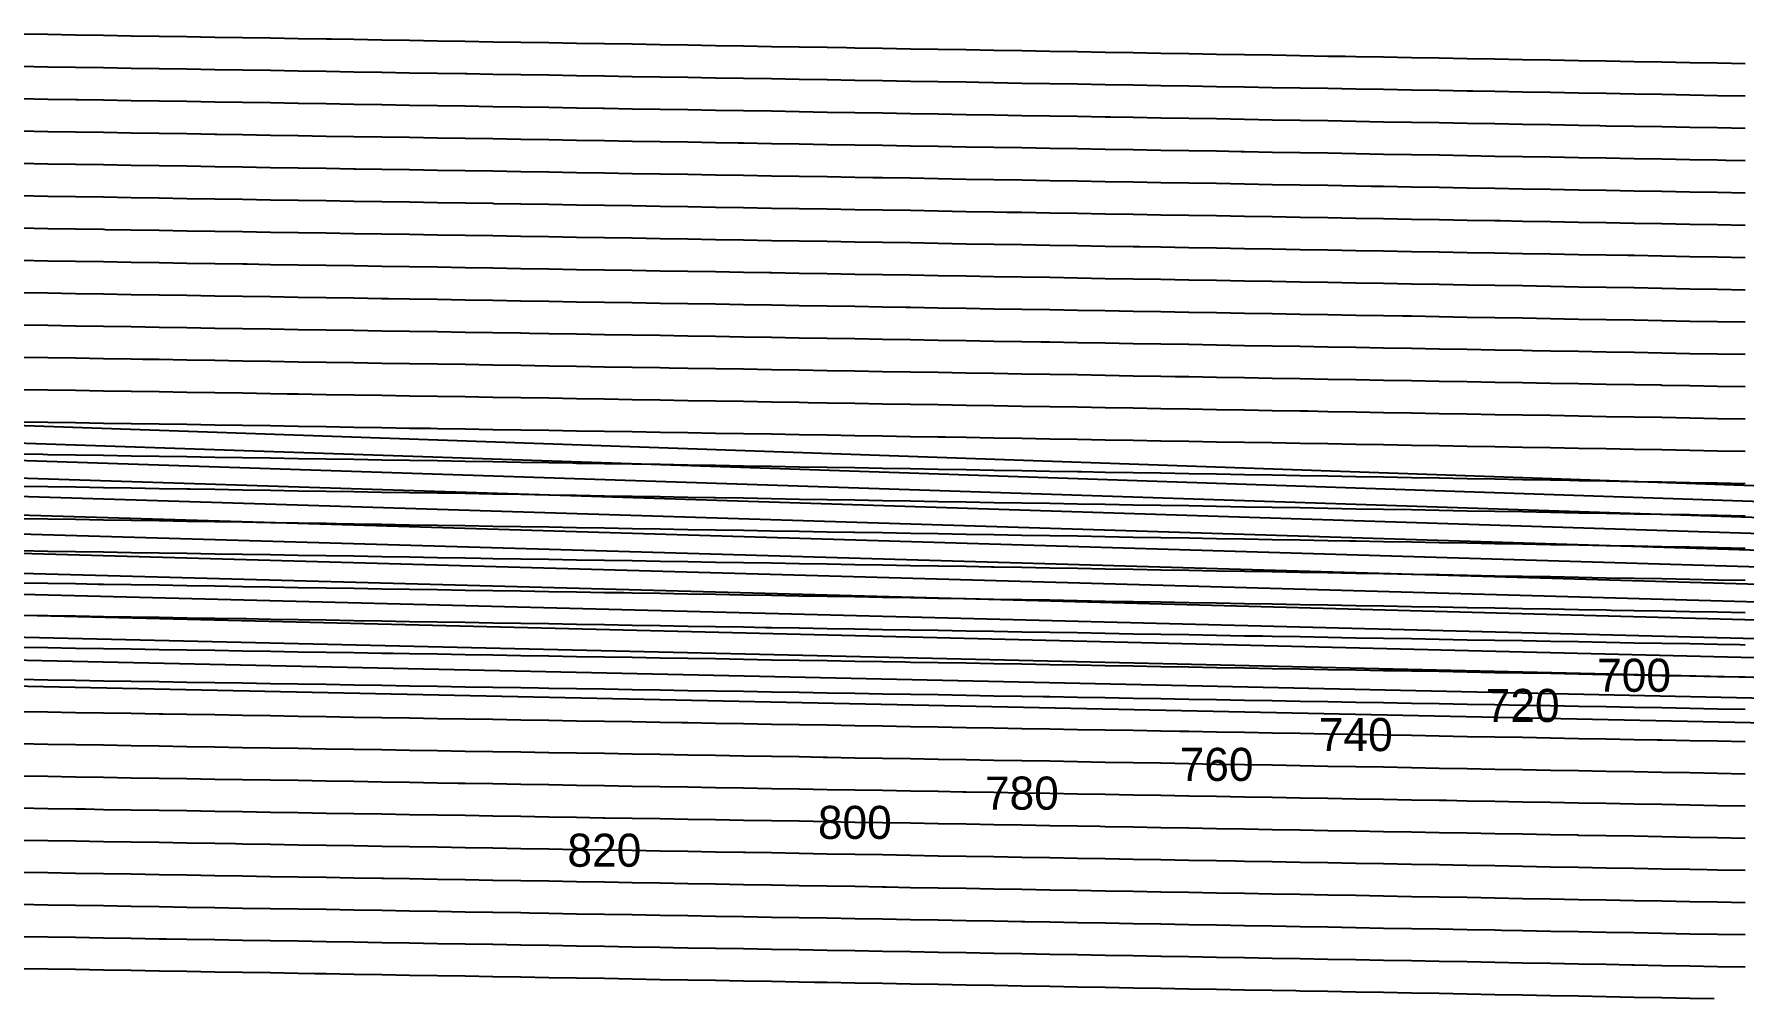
# Model space of a CAD drawing. Header units: metres. Extents: x 3386 to 5486, y 31 to 113.
# Drawn here: x 3894 to 4023.1, y 32.7 to 105.6 of the extents above; entities that cross this region are included whole.
import ezdxf
from ezdxf.enums import TextEntityAlignment as Align

# ---------------------------------------------------------------- set-up
doc = ezdxf.new("R2010")
doc.units = ezdxf.units.M
for name, color, linetype in [('Vs_320', 7, 'Continuous'), ('Vs_340', 7, 'Continuous'), ('Vs_360', 7, 'Continuous'), ('Vs_380', 7, 'Continuous'), ('Vs_400', 7, 'Continuous'), ('Vs_420', 7, 'Continuous'), ('Vs_440', 7, 'Continuous'), ('Vs_460', 7, 'Continuous'), ('Vs_480', 7, 'Continuous'), ('Vs_500', 7, 'Continuous'), ('Vs_520', 7, 'Continuous'), ('Vs_540', 7, 'Continuous'), ('Vs_560', 7, 'Continuous'), ('Vs_580', 7, 'Continuous'), ('Vs_600', 7, 'Continuous'), ('Vs_620', 7, 'Continuous'), ('Vs_640', 7, 'Continuous'), ('Vs_660', 7, 'Continuous'), ('Vs_680', 7, 'Continuous'), ('Vs_700', 7, 'Continuous'), ('Vs_720', 7, 'Continuous'), ('Vs_740', 7, 'Continuous'), ('Vs_760', 7, 'Continuous'), ('Vs_780', 7, 'Continuous'), ('Vs_800', 7, 'Continuous'), ('Vs_820', 7, 'Continuous'), ('Vs_840', 7, 'Continuous'), ('Vs_860', 7, 'Continuous'), ('Vs_880', 7, 'Continuous'), ('Vs_900', 7, 'Continuous'), ('Vs_920', 7, 'Continuous'), ('Vs_940', 7, 'Continuous'), ('Vs_960', 7, 'Continuous')]:
    doc.layers.add(name, color=color, linetype=linetype)

msp = doc.modelspace()

# ---------------------------------------------------------------- linework, layer by layer
at = {"layer": 'Vs_320'}
msp.add_lwpolyline([(4023.23, 103.32), (4021.13, 103.36), (4019.03, 103.39), (4016.93, 103.43), (4014.83, 103.47), (4012.73, 103.51), (4010.63, 103.55), (4008.53, 103.58), (4006.42, 103.62), (4004.32, 103.66), (4002.22, 103.7), (4000.12, 103.73), (3998.02, 103.77), (3995.92, 103.81), (3993.82, 103.85), (3993.01, 103.86), (3991.72, 103.88), (3989.62, 103.92), (3987.51, 103.96), (3985.41, 103.99), (3983.31, 104.03), (3981.21, 104.07), (3979.11, 104.1), (3977.01, 104.14), (3974.91, 104.18), (3972.81, 104.21), (3970.71, 104.25), (3968.61, 104.29), (3966.5, 104.32), (3964.4, 104.36), (3962.3, 104.39), (3960.2, 104.43), (3958.1, 104.47), (3956, 104.5), (3955.38, 104.51), (3953.9, 104.54), (3951.8, 104.57), (3949.7, 104.61), (3947.59, 104.64), (3945.49, 104.68), (3943.39, 104.72), (3941.29, 104.75), (3939.19, 104.79), (3937.09, 104.82), (3934.99, 104.86), (3932.89, 104.89), (3930.79, 104.93), (3928.68, 104.96), (3926.58, 105), (3924.48, 105.03), (3922.38, 105.07), (3920.28, 105.1), (3918.18, 105.14), (3916.47, 105.17), (3916.08, 105.17), (3913.98, 105.21), (3911.88, 105.24), (3909.77, 105.28), (3907.67, 105.31), (3905.57, 105.35), (3903.47, 105.38), (3901.37, 105.41), (3899.27, 105.45), (3897.17, 105.48), (3895.07, 105.52), (3892.97, 105.55)], dxfattribs=at)
at = {"layer": 'Vs_340'}
msp.add_lwpolyline([(4023.23, 100.88), (4021.13, 100.91), (4019.03, 100.95), (4016.93, 100.99), (4014.83, 101.03), (4012.73, 101.07), (4010.63, 101.1), (4008.53, 101.14), (4006.42, 101.18), (4004.32, 101.22), (4002.66, 101.25), (4002.22, 101.25), (4000.12, 101.29), (3998.02, 101.33), (3995.92, 101.37), (3993.82, 101.4), (3991.72, 101.44), (3989.62, 101.48), (3987.51, 101.51), (3985.41, 101.55), (3983.31, 101.59), (3981.21, 101.62), (3979.11, 101.66), (3977.01, 101.7), (3974.91, 101.73), (3972.81, 101.77), (3970.71, 101.81), (3968.61, 101.84), (3966.5, 101.88), (3965.36, 101.9), (3964.4, 101.92), (3962.3, 101.95), (3960.2, 101.99), (3958.1, 102.02), (3956, 102.06), (3953.9, 102.1), (3951.8, 102.13), (3949.7, 102.17), (3947.59, 102.2), (3945.49, 102.24), (3943.39, 102.27), (3941.29, 102.31), (3939.19, 102.34), (3937.09, 102.38), (3934.99, 102.41), (3932.89, 102.45), (3930.79, 102.48), (3928.68, 102.52), (3926.72, 102.55), (3926.58, 102.55), (3924.48, 102.59), (3922.38, 102.62), (3920.28, 102.66), (3918.18, 102.69), (3916.08, 102.73), (3913.98, 102.76), (3911.88, 102.8), (3909.77, 102.83), (3907.67, 102.87), (3905.57, 102.9), (3903.47, 102.94), (3901.37, 102.97), (3899.27, 103.01), (3897.17, 103.04), (3895.07, 103.07), (3892.97, 103.11)], dxfattribs=at)
at = {"layer": 'Vs_360'}
msp.add_lwpolyline([(4023.23, 98.43), (4021.13, 98.47), (4019.03, 98.51), (4016.93, 98.55), (4014.83, 98.59), (4012.73, 98.62), (4012.25, 98.63), (4010.63, 98.66), (4008.53, 98.7), (4006.42, 98.74), (4004.32, 98.78), (4002.22, 98.81), (4000.12, 98.85), (3998.02, 98.89), (3995.92, 98.92), (3993.82, 98.96), (3991.72, 99), (3989.62, 99.04), (3987.51, 99.07), (3985.41, 99.11), (3983.31, 99.15), (3981.21, 99.18), (3979.11, 99.22), (3977.01, 99.26), (3975.3, 99.29), (3974.91, 99.29), (3972.81, 99.33), (3970.71, 99.37), (3968.61, 99.4), (3966.5, 99.44), (3964.4, 99.47), (3962.3, 99.51), (3960.2, 99.55), (3958.1, 99.58), (3956, 99.62), (3953.9, 99.65), (3951.8, 99.69), (3949.7, 99.73), (3947.59, 99.76), (3945.49, 99.8), (3943.39, 99.83), (3941.29, 99.87), (3939.19, 99.9), (3937.09, 99.94), (3936.96, 99.94), (3934.99, 99.97), (3932.89, 100.01), (3930.79, 100.04), (3928.68, 100.08), (3926.58, 100.11), (3924.48, 100.15), (3922.38, 100.18), (3920.28, 100.22), (3918.18, 100.25), (3916.08, 100.29), (3913.98, 100.32), (3911.88, 100.36), (3909.77, 100.39), (3907.67, 100.42), (3905.57, 100.46), (3903.47, 100.49), (3901.37, 100.53), (3899.27, 100.56), (3897.37, 100.59), (3897.17, 100.6), (3895.07, 100.63), (3892.97, 100.66)], dxfattribs=at)
at = {"layer": 'Vs_380'}
msp.add_lwpolyline([(4023.23, 95.99), (4021.77, 96.02), (4021.13, 96.03), (4019.03, 96.07), (4016.93, 96.11), (4014.83, 96.15), (4012.73, 96.18), (4010.63, 96.22), (4008.53, 96.26), (4006.42, 96.3), (4004.32, 96.33), (4002.22, 96.37), (4000.12, 96.41), (3998.02, 96.45), (3995.92, 96.48), (3993.82, 96.52), (3991.72, 96.56), (3989.62, 96.6), (3987.51, 96.63), (3985.41, 96.67), (3985.17, 96.67), (3983.31, 96.71), (3981.21, 96.74), (3979.11, 96.78), (3977.01, 96.82), (3974.91, 96.85), (3972.81, 96.89), (3970.71, 96.93), (3968.61, 96.96), (3966.5, 97), (3964.4, 97.03), (3962.3, 97.07), (3960.2, 97.11), (3958.1, 97.14), (3956, 97.18), (3953.9, 97.21), (3951.8, 97.25), (3949.7, 97.28), (3947.59, 97.32), (3947.18, 97.33), (3945.49, 97.36), (3943.39, 97.39), (3941.29, 97.43), (3939.19, 97.46), (3937.09, 97.5), (3934.99, 97.53), (3932.89, 97.57), (3930.79, 97.6), (3928.68, 97.64), (3926.58, 97.67), (3924.48, 97.71), (3922.38, 97.74), (3920.28, 97.78), (3918.18, 97.81), (3916.08, 97.84), (3913.98, 97.88), (3911.88, 97.91), (3909.77, 97.95), (3907.82, 97.98), (3907.67, 97.98), (3905.57, 98.02), (3903.47, 98.05), (3901.37, 98.09), (3899.27, 98.12), (3897.17, 98.15), (3895.07, 98.19), (3892.97, 98.22)], dxfattribs=at)
at = {"layer": 'Vs_400'}
msp.add_lwpolyline([(4023.23, 93.55), (4021.13, 93.59), (4019.03, 93.63), (4016.93, 93.67), (4014.83, 93.71), (4012.73, 93.74), (4010.63, 93.78), (4008.53, 93.82), (4006.42, 93.86), (4004.32, 93.89), (4002.22, 93.93), (4000.12, 93.97), (3998.02, 94.01), (3995.92, 94.04), (3994.98, 94.06), (3993.82, 94.08), (3991.72, 94.12), (3989.62, 94.16), (3987.51, 94.19), (3985.41, 94.23), (3983.31, 94.27), (3981.21, 94.3), (3979.11, 94.34), (3977.01, 94.38), (3974.91, 94.41), (3972.81, 94.45), (3970.71, 94.48), (3968.61, 94.52), (3966.5, 94.56), (3964.4, 94.59), (3962.3, 94.63), (3960.2, 94.67), (3958.1, 94.7), (3957.36, 94.71), (3956, 94.74), (3953.9, 94.77), (3951.8, 94.81), (3949.7, 94.84), (3947.59, 94.88), (3945.49, 94.91), (3943.39, 94.95), (3941.29, 94.99), (3939.19, 95.02), (3937.09, 95.06), (3934.99, 95.09), (3932.89, 95.13), (3930.79, 95.16), (3928.68, 95.2), (3926.58, 95.23), (3924.48, 95.26), (3922.38, 95.3), (3920.28, 95.33), (3918.3, 95.37), (3918.18, 95.37), (3916.08, 95.4), (3913.98, 95.44), (3911.88, 95.47), (3909.77, 95.51), (3907.67, 95.54), (3905.57, 95.58), (3903.47, 95.61), (3901.37, 95.64), (3899.27, 95.68), (3897.17, 95.71), (3895.07, 95.75), (3892.97, 95.78)], dxfattribs=at)
at = {"layer": 'Vs_420'}
msp.add_lwpolyline([(4023.23, 91.11), (4021.13, 91.15), (4019.03, 91.19), (4016.93, 91.23), (4014.83, 91.27), (4012.73, 91.3), (4010.63, 91.34), (4008.53, 91.38), (4006.42, 91.42), (4004.72, 91.45), (4004.32, 91.45), (4002.22, 91.49), (4000.12, 91.53), (3998.02, 91.57), (3995.92, 91.6), (3993.82, 91.64), (3991.72, 91.68), (3989.62, 91.72), (3987.51, 91.75), (3985.41, 91.79), (3983.31, 91.83), (3981.21, 91.86), (3979.11, 91.9), (3977.01, 91.94), (3974.91, 91.97), (3972.81, 92.01), (3970.71, 92.04), (3968.61, 92.08), (3967.47, 92.1), (3966.5, 92.12), (3964.4, 92.15), (3962.3, 92.19), (3960.2, 92.23), (3958.1, 92.26), (3956, 92.3), (3953.9, 92.33), (3951.8, 92.37), (3949.7, 92.4), (3947.59, 92.44), (3945.49, 92.47), (3943.39, 92.51), (3941.29, 92.55), (3939.19, 92.58), (3937.09, 92.62), (3934.99, 92.65), (3932.89, 92.69), (3930.79, 92.72), (3928.76, 92.75), (3928.68, 92.76), (3926.58, 92.79), (3924.48, 92.82), (3922.38, 92.86), (3920.28, 92.89), (3918.18, 92.93), (3916.08, 92.96), (3913.98, 93), (3911.88, 93.03), (3909.77, 93.07), (3907.67, 93.1), (3905.57, 93.13), (3903.47, 93.17), (3901.37, 93.2), (3899.27, 93.24), (3897.17, 93.27), (3895.07, 93.3), (3892.97, 93.34)], dxfattribs=at)
at = {"layer": 'Vs_440'}
msp.add_lwpolyline([(4023.23, 88.67), (4021.13, 88.71), (4019.03, 88.75), (4016.93, 88.79), (4014.83, 88.83), (4014.37, 88.83), (4012.73, 88.86), (4010.63, 88.9), (4008.53, 88.94), (4006.42, 88.98), (4004.32, 89.01), (4002.22, 89.05), (4000.12, 89.09), (3998.02, 89.13), (3995.92, 89.16), (3993.82, 89.2), (3991.72, 89.24), (3989.62, 89.28), (3987.51, 89.31), (3985.41, 89.35), (3983.31, 89.39), (3981.21, 89.42), (3979.11, 89.46), (3977.52, 89.49), (3977.01, 89.5), (3974.91, 89.53), (3972.81, 89.57), (3970.71, 89.61), (3968.61, 89.64), (3966.5, 89.68), (3964.4, 89.71), (3962.3, 89.75), (3960.2, 89.79), (3958.1, 89.82), (3956, 89.86), (3953.9, 89.89), (3951.8, 89.93), (3949.7, 89.96), (3947.59, 90), (3945.49, 90.03), (3943.39, 90.07), (3941.29, 90.11), (3939.19, 90.14), (3939.19, 90.14), (3937.09, 90.18), (3934.99, 90.21), (3932.89, 90.25), (3930.79, 90.28), (3928.68, 90.32), (3926.58, 90.35), (3924.48, 90.38), (3922.38, 90.42), (3920.28, 90.45), (3918.18, 90.49), (3916.08, 90.52), (3913.98, 90.56), (3911.88, 90.59), (3909.77, 90.63), (3907.67, 90.66), (3905.57, 90.69), (3903.47, 90.73), (3901.37, 90.76), (3899.42, 90.79), (3899.27, 90.8), (3897.17, 90.83), (3895.07, 90.86), (3892.97, 90.9)], dxfattribs=at)
at = {"layer": 'Vs_460'}
msp.add_lwpolyline([(4023.23, 86.23), (4021.13, 86.27), (4019.03, 86.31), (4016.93, 86.35), (4014.83, 86.39), (4012.73, 86.42), (4010.63, 86.46), (4008.53, 86.5), (4006.42, 86.54), (4004.32, 86.58), (4002.22, 86.61), (4000.12, 86.65), (3998.02, 86.69), (3995.92, 86.73), (3993.82, 86.76), (3991.72, 86.8), (3989.62, 86.84), (3987.51, 86.87), (3987.48, 86.87), (3985.41, 86.91), (3983.31, 86.95), (3981.21, 86.98), (3979.11, 87.02), (3977.01, 87.06), (3974.91, 87.09), (3972.81, 87.13), (3970.71, 87.17), (3968.61, 87.2), (3966.5, 87.24), (3964.4, 87.27), (3962.3, 87.31), (3960.2, 87.35), (3958.1, 87.38), (3956, 87.42), (3953.9, 87.45), (3951.8, 87.49), (3949.7, 87.53), (3949.55, 87.53), (3947.59, 87.56), (3945.49, 87.6), (3943.39, 87.63), (3941.29, 87.67), (3939.19, 87.7), (3937.09, 87.74), (3934.99, 87.77), (3932.89, 87.81), (3930.79, 87.84), (3928.68, 87.88), (3926.58, 87.91), (3924.48, 87.95), (3922.38, 87.98), (3920.28, 88.01), (3918.18, 88.05), (3916.08, 88.08), (3913.98, 88.12), (3911.88, 88.15), (3910.12, 88.18), (3909.77, 88.19), (3907.67, 88.22), (3905.57, 88.25), (3903.47, 88.29), (3901.37, 88.32), (3899.27, 88.36), (3897.17, 88.39), (3895.07, 88.42), (3892.97, 88.46)], dxfattribs=at)
at = {"layer": 'Vs_480'}
msp.add_lwpolyline([(4023.23, 83.8), (4021.13, 83.83), (4019.03, 83.87), (4016.93, 83.91), (4014.83, 83.95), (4012.73, 83.99), (4010.63, 84.02), (4008.53, 84.06), (4006.42, 84.1), (4004.32, 84.14), (4002.22, 84.17), (4000.12, 84.21), (3998.02, 84.25), (3997.36, 84.26), (3995.92, 84.29), (3993.82, 84.32), (3991.72, 84.36), (3989.62, 84.4), (3987.51, 84.44), (3985.41, 84.47), (3983.31, 84.51), (3981.21, 84.55), (3979.11, 84.58), (3977.01, 84.62), (3974.91, 84.66), (3972.81, 84.69), (3970.71, 84.73), (3968.61, 84.76), (3966.5, 84.8), (3964.4, 84.84), (3962.3, 84.87), (3960.2, 84.91), (3959.85, 84.91), (3958.1, 84.94), (3956, 84.98), (3953.9, 85.02), (3951.8, 85.05), (3949.7, 85.09), (3947.59, 85.12), (3945.49, 85.16), (3943.39, 85.19), (3941.29, 85.23), (3939.19, 85.26), (3937.09, 85.3), (3934.99, 85.33), (3932.89, 85.37), (3930.79, 85.4), (3928.68, 85.44), (3926.58, 85.47), (3924.48, 85.51), (3922.38, 85.54), (3920.8, 85.57), (3920.28, 85.58), (3918.18, 85.61), (3916.08, 85.65), (3913.98, 85.68), (3911.88, 85.71), (3909.77, 85.75), (3907.67, 85.78), (3905.57, 85.82), (3903.47, 85.85), (3901.37, 85.88), (3899.27, 85.92), (3897.17, 85.95), (3895.07, 85.99), (3892.97, 86.02)], dxfattribs=at)
at = {"layer": 'Vs_500'}
msp.add_lwpolyline([(4023.23, 81.36), (4021.13, 81.4), (4019.03, 81.43), (4016.93, 81.47), (4014.83, 81.51), (4012.73, 81.55), (4010.63, 81.59), (4008.53, 81.62), (4007.15, 81.65), (4006.42, 81.66), (4004.32, 81.7), (4002.22, 81.74), (4000.12, 81.77), (3998.02, 81.81), (3995.92, 81.85), (3993.82, 81.89), (3991.72, 81.92), (3989.62, 81.96), (3987.51, 82), (3985.41, 82.03), (3983.31, 82.07), (3981.21, 82.11), (3979.11, 82.14), (3977.01, 82.18), (3974.91, 82.22), (3972.81, 82.25), (3970.71, 82.29), (3970.06, 82.3), (3968.61, 82.33), (3966.5, 82.36), (3964.4, 82.4), (3962.3, 82.43), (3960.2, 82.47), (3958.1, 82.51), (3956, 82.54), (3953.9, 82.58), (3951.8, 82.61), (3949.7, 82.65), (3947.59, 82.68), (3945.49, 82.72), (3943.39, 82.76), (3941.29, 82.79), (3939.19, 82.83), (3937.09, 82.86), (3934.99, 82.9), (3932.89, 82.93), (3931.43, 82.95), (3930.79, 82.97), (3928.68, 83), (3926.58, 83.04), (3924.48, 83.07), (3922.38, 83.1), (3920.28, 83.14), (3918.18, 83.17), (3916.08, 83.21), (3913.98, 83.24), (3911.88, 83.28), (3909.77, 83.31), (3907.67, 83.34), (3905.57, 83.38), (3903.47, 83.41), (3901.37, 83.45), (3899.27, 83.48), (3897.17, 83.51), (3895.07, 83.55), (3892.97, 83.58)], dxfattribs=at)
at = {"layer": 'Vs_520'}
msp.add_lwpolyline([(4023.23, 78.92), (4021.13, 78.96), (4019.03, 79), (4016.93, 79.03), (4016.85, 79.04), (4014.83, 79.07), (4012.73, 79.11), (4010.63, 79.15), (4008.53, 79.19), (4006.42, 79.22), (4004.32, 79.26), (4002.22, 79.3), (4000.12, 79.34), (3998.02, 79.37), (3995.92, 79.41), (3993.82, 79.45), (3991.72, 79.49), (3989.62, 79.52), (3987.51, 79.56), (3985.41, 79.6), (3983.31, 79.63), (3981.21, 79.67), (3980.18, 79.69), (3979.11, 79.71), (3977.01, 79.74), (3974.91, 79.78), (3972.81, 79.82), (3970.71, 79.85), (3968.61, 79.89), (3966.5, 79.93), (3964.4, 79.96), (3962.3, 80), (3960.2, 80.03), (3958.1, 80.07), (3956, 80.11), (3953.9, 80.14), (3951.8, 80.18), (3949.7, 80.21), (3947.59, 80.25), (3945.49, 80.28), (3943.39, 80.32), (3941.99, 80.34), (3941.29, 80.35), (3939.19, 80.39), (3937.09, 80.42), (3934.99, 80.46), (3932.89, 80.49), (3930.79, 80.53), (3928.68, 80.56), (3926.58, 80.6), (3924.48, 80.63), (3922.38, 80.67), (3920.28, 80.7), (3918.18, 80.74), (3916.08, 80.77), (3913.98, 80.8), (3911.88, 80.84), (3909.77, 80.87), (3907.67, 80.91), (3905.57, 80.94), (3903.47, 80.98), (3902.24, 80.99), (3901.37, 81.01), (3899.27, 81.04), (3897.17, 81.08), (3895.07, 81.11), (3892.97, 81.14)], dxfattribs=at)
at = {"layer": 'Vs_540'}
msp.add_lwpolyline([(4023.23, 76.48), (4021.13, 76.52), (4019.03, 76.56), (4016.93, 76.6), (4014.83, 76.63), (4012.73, 76.67), (4010.63, 76.71), (4008.53, 76.75), (4006.42, 76.79), (4004.32, 76.82), (4002.22, 76.86), (4000.12, 76.9), (3998.02, 76.94), (3995.92, 76.97), (3993.82, 77.01), (3991.72, 77.05), (3990.21, 77.08), (3989.62, 77.09), (3987.51, 77.12), (3985.41, 77.16), (3983.31, 77.2), (3981.21, 77.23), (3979.11, 77.27), (3977.01, 77.31), (3974.91, 77.34), (3972.81, 77.38), (3970.71, 77.42), (3968.61, 77.45), (3966.5, 77.49), (3964.4, 77.52), (3962.3, 77.56), (3960.2, 77.6), (3958.1, 77.63), (3956, 77.67), (3953.9, 77.7), (3952.47, 77.73), (3951.8, 77.74), (3949.7, 77.78), (3947.59, 77.81), (3945.49, 77.85), (3943.39, 77.88), (3941.29, 77.92), (3939.19, 77.95), (3937.09, 77.99), (3934.99, 78.02), (3932.89, 78.06), (3930.79, 78.09), (3928.68, 78.13), (3926.58, 78.16), (3924.48, 78.2), (3922.38, 78.23), (3920.28, 78.27), (3918.18, 78.3), (3916.08, 78.33), (3913.98, 78.37), (3913.13, 78.38), (3911.88, 78.4), (3909.77, 78.44), (3907.67, 78.47), (3905.57, 78.5), (3903.47, 78.54), (3901.37, 78.57), (3899.27, 78.61), (3897.17, 78.64), (3895.07, 78.67), (3892.97, 78.71)], dxfattribs=at)
at = {"layer": 'Vs_560'}
msp.add_lwpolyline([(4023.23, 74.04), (4021.13, 74.08), (4019.03, 74.12), (4016.93, 74.16), (4014.83, 74.2), (4012.73, 74.24), (4010.63, 74.27), (4008.53, 74.31), (4006.42, 74.35), (4004.32, 74.39), (4002.22, 74.42), (4000.13, 74.46), (4000.12, 74.46), (3998.02, 74.5), (3995.92, 74.54), (3993.82, 74.57), (3991.72, 74.61), (3989.62, 74.65), (3987.51, 74.69), (3985.41, 74.72), (3983.31, 74.76), (3981.21, 74.8), (3979.11, 74.83), (3977.01, 74.87), (3974.91, 74.91), (3972.81, 74.94), (3970.71, 74.98), (3968.61, 75.02), (3966.5, 75.05), (3964.4, 75.09), (3962.85, 75.12), (3962.3, 75.12), (3960.2, 75.16), (3958.1, 75.2), (3956, 75.23), (3953.9, 75.27), (3951.8, 75.3), (3949.7, 75.34), (3947.59, 75.38), (3945.49, 75.41), (3943.39, 75.45), (3941.29, 75.48), (3939.19, 75.52), (3937.09, 75.55), (3934.99, 75.59), (3932.89, 75.62), (3930.79, 75.66), (3928.68, 75.69), (3926.58, 75.73), (3924.48, 75.76), (3923.97, 75.77), (3922.38, 75.79), (3920.28, 75.83), (3918.18, 75.86), (3916.08, 75.9), (3913.98, 75.93), (3911.88, 75.97), (3909.77, 76), (3907.67, 76.03), (3905.57, 76.07), (3903.47, 76.1), (3901.37, 76.14), (3899.27, 76.17), (3897.17, 76.2), (3895.07, 76.24), (3892.97, 76.27)], dxfattribs=at)
at = {"layer": 'Vs_580'}
msp.add_lwpolyline([(4023.23, 71.61), (4021.13, 71.65), (4019.03, 71.68), (4016.93, 71.72), (4014.83, 71.76), (4012.73, 71.8), (4010.63, 71.84), (4009.96, 71.85), (4008.53, 71.88), (4006.42, 71.91), (4004.32, 71.95), (4002.22, 71.99), (4000.12, 72.03), (3998.02, 72.06), (3995.92, 72.1), (3993.82, 72.14), (3991.72, 72.18), (3989.62, 72.21), (3987.51, 72.25), (3985.41, 72.29), (3983.31, 72.32), (3981.21, 72.36), (3979.11, 72.4), (3977.01, 72.43), (3974.91, 72.47), (3973.12, 72.5), (3972.81, 72.51), (3970.71, 72.54), (3968.61, 72.58), (3966.5, 72.62), (3964.4, 72.65), (3962.3, 72.69), (3960.2, 72.73), (3958.1, 72.76), (3956, 72.8), (3953.9, 72.83), (3951.8, 72.87), (3949.7, 72.9), (3947.59, 72.94), (3945.49, 72.98), (3943.39, 73.01), (3941.29, 73.05), (3939.19, 73.08), (3937.09, 73.12), (3934.99, 73.15), (3934.72, 73.16), (3932.89, 73.19), (3930.79, 73.22), (3928.68, 73.26), (3926.58, 73.29), (3924.48, 73.33), (3922.38, 73.36), (3920.28, 73.39), (3918.18, 73.43), (3916.08, 73.46), (3913.98, 73.5), (3911.88, 73.53), (3909.77, 73.57), (3907.67, 73.6), (3905.57, 73.63), (3903.47, 73.67), (3901.37, 73.7), (3899.27, 73.74), (3897.17, 73.77), (3895.07, 73.8), (3894.7, 73.81), (3892.97, 73.84)], dxfattribs=at)
at = {"layer": 'Vs_600'}
msp.add_lwpolyline([(4023.23, 69.17), (4021.13, 69.21), (4019.68, 69.24), (4019.03, 69.25), (4016.93, 69.29), (4014.83, 69.32), (4012.73, 69.36), (4010.63, 69.4), (4008.53, 69.44), (4006.42, 69.48), (4004.32, 69.51), (4002.22, 69.55), (4000.12, 69.59), (3998.02, 69.63), (3995.92, 69.67), (3993.82, 69.7), (3991.72, 69.74), (3989.62, 69.78), (3987.51, 69.81), (3985.41, 69.85), (3983.31, 69.89), (3983.28, 69.89), (3981.21, 69.93), (3979.11, 69.96), (3977.01, 70), (3974.91, 70.04), (3972.81, 70.07), (3970.71, 70.11), (3968.61, 70.15), (3966.5, 70.18), (3964.4, 70.22), (3962.3, 70.25), (3960.2, 70.29), (3958.1, 70.33), (3956, 70.36), (3953.9, 70.4), (3951.8, 70.43), (3949.7, 70.47), (3947.59, 70.51), (3945.49, 70.54), (3945.36, 70.54), (3943.39, 70.58), (3941.29, 70.61), (3939.19, 70.65), (3937.09, 70.68), (3934.99, 70.72), (3932.89, 70.75), (3930.79, 70.79), (3928.68, 70.82), (3926.58, 70.86), (3924.48, 70.89), (3922.38, 70.93), (3920.28, 70.96), (3918.18, 70.99), (3916.08, 71.03), (3913.98, 71.06), (3911.88, 71.1), (3909.77, 71.13), (3907.67, 71.17), (3905.81, 71.2), (3905.57, 71.2), (3903.47, 71.23), (3901.37, 71.27), (3899.27, 71.3), (3897.17, 71.34), (3895.07, 71.37), (3892.97, 71.4)], dxfattribs=at)
at = {"layer": 'Vs_620'}
msp.add_lwpolyline([(4023.23, 66.73), (4021.13, 66.77), (4019.03, 66.81), (4016.93, 66.85), (4014.83, 66.89), (4012.73, 66.93), (4010.63, 66.97), (4008.53, 67), (4006.42, 67.04), (4004.32, 67.08), (4002.22, 67.12), (4000.12, 67.16), (3998.02, 67.19), (3995.92, 67.23), (3993.82, 67.27), (3993.34, 67.28), (3991.72, 67.31), (3989.62, 67.34), (3987.51, 67.38), (3985.41, 67.42), (3983.31, 67.45), (3981.21, 67.49), (3979.11, 67.53), (3977.01, 67.56), (3974.91, 67.6), (3972.81, 67.64), (3970.71, 67.67), (3968.61, 67.71), (3966.5, 67.75), (3964.4, 67.78), (3962.3, 67.82), (3960.2, 67.86), (3958.1, 67.89), (3956, 67.93), (3955.9, 67.93), (3953.9, 67.96), (3951.8, 68), (3949.7, 68.04), (3947.59, 68.07), (3945.49, 68.11), (3943.39, 68.14), (3941.29, 68.18), (3939.19, 68.21), (3937.09, 68.25), (3934.99, 68.28), (3932.89, 68.32), (3930.79, 68.35), (3928.68, 68.39), (3926.58, 68.42), (3924.48, 68.46), (3922.38, 68.49), (3920.28, 68.53), (3918.18, 68.56), (3916.84, 68.58), (3916.08, 68.6), (3913.98, 68.63), (3911.88, 68.66), (3909.77, 68.7), (3907.67, 68.73), (3905.57, 68.77), (3903.47, 68.8), (3901.37, 68.83), (3899.27, 68.87), (3897.17, 68.9), (3895.07, 68.94), (3892.97, 68.97)], dxfattribs=at)
at = {"layer": 'Vs_640'}
msp.add_lwpolyline([(4023.23, 64.3), (4021.13, 64.34), (4019.03, 64.38), (4016.93, 64.42), (4014.83, 64.45), (4012.73, 64.49), (4010.63, 64.53), (4008.53, 64.57), (4006.42, 64.61), (4004.32, 64.64), (4003.28, 64.66), (4002.22, 64.68), (4000.12, 64.72), (3998.02, 64.76), (3995.92, 64.8), (3993.82, 64.83), (3991.72, 64.87), (3989.62, 64.91), (3987.51, 64.95), (3985.41, 64.98), (3983.31, 65.02), (3981.21, 65.06), (3979.11, 65.09), (3977.01, 65.13), (3974.91, 65.17), (3972.81, 65.2), (3970.71, 65.24), (3968.61, 65.28), (3966.5, 65.31), (3966.31, 65.32), (3964.4, 65.35), (3962.3, 65.39), (3960.2, 65.42), (3958.1, 65.46), (3956, 65.49), (3953.9, 65.53), (3951.8, 65.57), (3949.7, 65.6), (3947.59, 65.64), (3945.49, 65.67), (3943.39, 65.71), (3941.29, 65.74), (3939.19, 65.78), (3937.09, 65.81), (3934.99, 65.85), (3932.89, 65.88), (3930.79, 65.92), (3928.68, 65.95), (3927.76, 65.97), (3926.58, 65.99), (3924.48, 66.02), (3922.38, 66.06), (3920.28, 66.09), (3918.18, 66.13), (3916.08, 66.16), (3913.98, 66.2), (3911.88, 66.23), (3909.77, 66.27), (3907.67, 66.3), (3905.57, 66.33), (3903.47, 66.37), (3901.37, 66.4), (3899.27, 66.44), (3897.17, 66.47), (3895.07, 66.5), (3892.97, 66.54)], dxfattribs=at)
at = {"layer": 'Vs_660'}
msp.add_lwpolyline([(4023.23, 61.86), (4021.13, 61.9), (4019.03, 61.94), (4016.93, 61.98), (4014.83, 62.02), (4013.11, 62.05), (4012.73, 62.06), (4010.63, 62.1), (4008.53, 62.13), (4006.42, 62.17), (4004.32, 62.21), (4002.22, 62.25), (4000.12, 62.29), (3998.02, 62.32), (3995.92, 62.36), (3993.82, 62.4), (3991.72, 62.44), (3989.62, 62.47), (3987.51, 62.51), (3985.41, 62.55), (3983.31, 62.59), (3981.21, 62.62), (3979.11, 62.66), (3977.01, 62.7), (3976.61, 62.7), (3974.91, 62.73), (3972.81, 62.77), (3970.71, 62.81), (3968.61, 62.84), (3966.5, 62.88), (3964.4, 62.92), (3962.3, 62.95), (3960.2, 62.99), (3958.1, 63.02), (3956, 63.06), (3953.9, 63.1), (3951.8, 63.13), (3949.7, 63.17), (3947.59, 63.2), (3945.49, 63.24), (3943.39, 63.28), (3941.29, 63.31), (3939.19, 63.35), (3938.57, 63.36), (3937.09, 63.38), (3934.99, 63.42), (3932.89, 63.45), (3930.79, 63.49), (3928.68, 63.52), (3926.58, 63.56), (3924.48, 63.59), (3922.38, 63.63), (3920.28, 63.66), (3918.18, 63.7), (3916.08, 63.73), (3913.98, 63.76), (3911.88, 63.8), (3909.77, 63.83), (3907.67, 63.87), (3905.57, 63.9), (3903.47, 63.94), (3901.37, 63.97), (3899.27, 64), (3898.88, 64.01), (3897.17, 64.04), (3895.07, 64.07), (3892.97, 64.11)], dxfattribs=at)
at = {"layer": 'Vs_680'}
msp.add_lwpolyline([(4023.23, 59.43), (4022.82, 59.44), (4021.13, 59.47), (4019.03, 59.51), (4016.93, 59.55), (4014.83, 59.58), (4012.73, 59.62), (4010.63, 59.66), (4008.53, 59.7), (4006.42, 59.74), (4004.32, 59.78), (4002.22, 59.81), (4000.12, 59.85), (3998.02, 59.89), (3995.92, 59.93), (3993.82, 59.96), (3991.72, 60), (3989.62, 60.04), (3987.51, 60.08), (3986.78, 60.09), (3985.41, 60.11), (3983.31, 60.15), (3981.21, 60.19), (3979.11, 60.23), (3977.01, 60.26), (3974.91, 60.3), (3972.81, 60.34), (3970.71, 60.37), (3968.61, 60.41), (3966.5, 60.45), (3964.4, 60.48), (3962.3, 60.52), (3960.2, 60.56), (3958.1, 60.59), (3956, 60.63), (3953.9, 60.66), (3951.8, 60.7), (3949.7, 60.74), (3949.25, 60.74), (3947.59, 60.77), (3945.49, 60.81), (3943.39, 60.84), (3941.29, 60.88), (3939.19, 60.91), (3937.09, 60.95), (3934.99, 60.98), (3932.89, 61.02), (3930.79, 61.06), (3928.68, 61.09), (3926.58, 61.13), (3924.48, 61.16), (3922.38, 61.19), (3920.28, 61.23), (3918.18, 61.26), (3916.08, 61.3), (3913.98, 61.33), (3911.88, 61.37), (3910.08, 61.4), (3909.77, 61.4), (3907.67, 61.44), (3905.57, 61.47), (3903.47, 61.5), (3901.37, 61.54), (3899.27, 61.57), (3897.17, 61.61), (3895.07, 61.64), (3892.97, 61.67)], dxfattribs=at)
at = {"layer": 'Vs_700'}
for points in [[(3386.6, 93.52), (4884.3, 41.73)], [(4023.23, 57), (4021.13, 57.03), (4019.03, 57.07), (4016.93, 57.11), (4014.83, 57.15), (4012.73, 57.19), (4010.63, 57.23), (4008.53, 57.27), (4006.42, 57.3), (4004.32, 57.34), (4002.22, 57.38), (4000.12, 57.42), (3998.02, 57.46), (3996.84, 57.48), (3995.92, 57.49), (3993.82, 57.53), (3991.72, 57.57), (3989.62, 57.61), (3987.51, 57.64), (3985.41, 57.68), (3983.31, 57.72), (3981.21, 57.76), (3979.11, 57.79), (3977.01, 57.83), (3974.91, 57.87), (3972.81, 57.9), (3970.71, 57.94), (3968.61, 57.98), (3966.5, 58.01), (3964.4, 58.05), (3962.3, 58.09), (3960.2, 58.12), (3959.8, 58.13), (3958.1, 58.16), (3956, 58.2), (3953.9, 58.23), (3951.8, 58.27), (3949.7, 58.3), (3947.59, 58.34), (3945.49, 58.38), (3943.39, 58.41), (3941.29, 58.45), (3939.19, 58.48), (3937.09, 58.52), (3934.99, 58.55), (3932.89, 58.59), (3930.79, 58.62), (3928.68, 58.66), (3926.58, 58.69), (3924.48, 58.73), (3922.38, 58.76), (3921.17, 58.78), (3920.28, 58.8), (3918.18, 58.83), (3916.08, 58.87), (3913.98, 58.9), (3911.88, 58.94), (3909.77, 58.97), (3907.67, 59.01), (3905.57, 59.04), (3903.47, 59.07), (3901.37, 59.11), (3899.27, 59.14), (3897.17, 59.18), (3895.07, 59.21), (3892.97, 59.24)]]:
    msp.add_lwpolyline(points, dxfattribs=at)
at = {"layer": 'Vs_720'}
for points in [[(3386.6, 91.76), (4891.05, 41.06)], [(4023.23, 54.56), (4021.13, 54.6), (4019.03, 54.64), (4016.93, 54.68), (4014.83, 54.72), (4012.73, 54.76), (4010.63, 54.79), (4008.53, 54.83), (4006.77, 54.86), (4006.42, 54.87), (4004.32, 54.91), (4002.22, 54.95), (4000.12, 54.99), (3998.02, 55.02), (3995.92, 55.06), (3993.82, 55.1), (3991.72, 55.14), (3989.62, 55.17), (3987.51, 55.21), (3985.41, 55.25), (3983.31, 55.29), (3981.21, 55.32), (3979.11, 55.36), (3977.01, 55.4), (3974.91, 55.44), (3972.81, 55.47), (3970.71, 55.51), (3970.22, 55.52), (3968.61, 55.55), (3966.5, 55.58), (3964.4, 55.62), (3962.3, 55.66), (3960.2, 55.69), (3958.1, 55.73), (3956, 55.76), (3953.9, 55.8), (3951.8, 55.84), (3949.7, 55.87), (3947.59, 55.91), (3945.49, 55.94), (3943.39, 55.98), (3941.29, 56.02), (3939.19, 56.05), (3937.09, 56.09), (3934.99, 56.12), (3932.89, 56.16), (3932.12, 56.17), (3930.79, 56.19), (3928.68, 56.23), (3926.58, 56.26), (3924.48, 56.3), (3922.38, 56.33), (3920.28, 56.37), (3918.18, 56.4), (3916.08, 56.44), (3913.98, 56.47), (3911.88, 56.51), (3909.77, 56.54), (3907.67, 56.58), (3905.57, 56.61), (3903.47, 56.64), (3901.37, 56.68), (3899.27, 56.71), (3897.17, 56.75), (3895.07, 56.78), (3892.97, 56.82)]]:
    msp.add_lwpolyline(points, dxfattribs=at)
at = {"layer": 'Vs_740'}
for points in [[(3386.6, 89.98), (4897.83, 40.41)], [(4023.23, 52.13), (4021.13, 52.17), (4019.03, 52.21), (4016.93, 52.24), (4016.58, 52.25), (4014.83, 52.28), (4012.73, 52.32), (4010.63, 52.36), (4008.53, 52.4), (4006.42, 52.44), (4004.32, 52.48), (4002.22, 52.51), (4000.12, 52.55), (3998.02, 52.59), (3995.92, 52.63), (3993.82, 52.67), (3991.72, 52.7), (3989.62, 52.74), (3987.51, 52.78), (3985.41, 52.82), (3983.31, 52.85), (3981.21, 52.89), (3980.5, 52.9), (3979.11, 52.93), (3977.01, 52.97), (3974.91, 53), (3972.81, 53.04), (3970.71, 53.08), (3968.61, 53.11), (3966.5, 53.15), (3964.4, 53.19), (3962.3, 53.22), (3960.2, 53.26), (3958.1, 53.3), (3956, 53.33), (3953.9, 53.37), (3951.8, 53.41), (3949.7, 53.44), (3947.59, 53.48), (3945.49, 53.51), (3943.39, 53.55), (3942.93, 53.56), (3941.29, 53.59), (3939.19, 53.62), (3937.09, 53.66), (3934.99, 53.69), (3932.89, 53.73), (3930.79, 53.76), (3928.68, 53.8), (3926.58, 53.83), (3924.48, 53.87), (3922.38, 53.9), (3920.28, 53.94), (3918.18, 53.97), (3916.08, 54.01), (3913.98, 54.04), (3911.88, 54.08), (3909.77, 54.11), (3907.67, 54.15), (3905.57, 54.18), (3903.76, 54.21), (3903.47, 54.22), (3901.37, 54.25), (3899.27, 54.28), (3897.17, 54.32), (3895.07, 54.35), (3892.97, 54.39)]]:
    msp.add_lwpolyline(points, dxfattribs=at)
at = {"layer": 'Vs_760'}
for points in [[(3386.6, 88.18), (4904.66, 39.78)], [(4023.23, 49.69), (4021.13, 49.73), (4019.03, 49.77), (4016.93, 49.81), (4014.83, 49.85), (4012.73, 49.89), (4010.63, 49.93), (4008.53, 49.97), (4006.42, 50.01), (4004.32, 50.04), (4002.22, 50.08), (4000.12, 50.12), (3998.02, 50.16), (3995.92, 50.2), (3993.82, 50.23), (3991.72, 50.27), (3990.65, 50.29), (3989.62, 50.31), (3987.51, 50.35), (3985.41, 50.39), (3983.31, 50.42), (3981.21, 50.46), (3979.11, 50.5), (3977.01, 50.54), (3974.91, 50.57), (3972.81, 50.61), (3970.71, 50.65), (3968.61, 50.68), (3966.5, 50.72), (3964.4, 50.76), (3962.3, 50.79), (3960.2, 50.83), (3958.1, 50.87), (3956, 50.9), (3953.9, 50.94), (3953.6, 50.94), (3951.8, 50.98), (3949.7, 51.01), (3947.59, 51.05), (3945.49, 51.08), (3943.39, 51.12), (3941.29, 51.16), (3939.19, 51.19), (3937.09, 51.23), (3934.99, 51.26), (3932.89, 51.3), (3930.79, 51.33), (3928.68, 51.37), (3926.58, 51.4), (3924.48, 51.44), (3922.38, 51.47), (3920.28, 51.51), (3918.18, 51.55), (3916.08, 51.58), (3914.99, 51.6), (3913.98, 51.61), (3911.88, 51.65), (3909.77, 51.68), (3907.67, 51.72), (3905.57, 51.75), (3903.47, 51.79), (3901.37, 51.82), (3899.27, 51.86), (3897.17, 51.89), (3895.07, 51.92), (3892.97, 51.96)]]:
    msp.add_lwpolyline(points, dxfattribs=at)
at = {"layer": 'Vs_780'}
for points in [[(3386.6, 86.31), (4911.55, 39.17)], [(4023.23, 47.26), (4021.13, 47.3), (4019.03, 47.34), (4016.93, 47.38), (4014.83, 47.42), (4012.73, 47.46), (4010.63, 47.5), (4008.53, 47.53), (4006.42, 47.57), (4004.32, 47.61), (4002.22, 47.65), (4000.67, 47.68), (4000.12, 47.69), (3998.02, 47.73), (3995.92, 47.76), (3993.82, 47.8), (3991.72, 47.84), (3989.62, 47.88), (3987.51, 47.92), (3985.41, 47.95), (3983.31, 47.99), (3981.21, 48.03), (3979.11, 48.07), (3977.01, 48.1), (3974.91, 48.14), (3972.81, 48.18), (3970.71, 48.22), (3968.61, 48.25), (3966.5, 48.29), (3964.4, 48.33), (3964.13, 48.33), (3962.3, 48.36), (3960.2, 48.4), (3958.1, 48.44), (3956, 48.47), (3953.9, 48.51), (3951.8, 48.55), (3949.7, 48.58), (3947.59, 48.62), (3945.49, 48.65), (3943.39, 48.69), (3941.29, 48.73), (3939.19, 48.76), (3937.09, 48.8), (3934.99, 48.83), (3932.89, 48.87), (3930.79, 48.91), (3928.68, 48.94), (3926.58, 48.98), (3926.06, 48.98), (3924.48, 49.01), (3922.38, 49.05), (3920.28, 49.08), (3918.18, 49.12), (3916.08, 49.15), (3913.98, 49.19), (3911.88, 49.22), (3909.77, 49.26), (3907.67, 49.29), (3905.57, 49.33), (3903.47, 49.36), (3901.37, 49.39), (3899.27, 49.43), (3897.17, 49.46), (3895.07, 49.5), (3892.97, 49.53)]]:
    msp.add_lwpolyline(points, dxfattribs=at)
at = {"layer": 'Vs_800'}
for points in [[(3386.6, 84.42), (4918.53, 38.57)], [(4023.23, 44.83), (4021.13, 44.87), (4019.03, 44.91), (4016.93, 44.95), (4014.83, 44.99), (4012.73, 45.03), (4010.63, 45.06), (4010.57, 45.07), (4008.53, 45.1), (4006.42, 45.14), (4004.32, 45.18), (4002.22, 45.22), (4000.12, 45.26), (3998.02, 45.3), (3995.92, 45.33), (3993.82, 45.37), (3991.72, 45.41), (3989.62, 45.45), (3987.51, 45.49), (3985.41, 45.52), (3983.31, 45.56), (3981.21, 45.6), (3979.11, 45.64), (3977.01, 45.67), (3974.91, 45.71), (3974.51, 45.72), (3972.81, 45.75), (3970.71, 45.79), (3968.61, 45.82), (3966.5, 45.86), (3964.4, 45.9), (3962.3, 45.93), (3960.2, 45.97), (3958.1, 46.01), (3956, 46.04), (3953.9, 46.08), (3951.8, 46.12), (3949.7, 46.15), (3947.59, 46.19), (3945.49, 46.23), (3943.39, 46.26), (3941.29, 46.3), (3939.19, 46.33), (3937.09, 46.37), (3936.99, 46.37), (3934.99, 46.41), (3932.89, 46.44), (3930.79, 46.48), (3928.68, 46.51), (3926.58, 46.55), (3924.48, 46.58), (3922.38, 46.62), (3920.28, 46.65), (3918.18, 46.69), (3916.08, 46.72), (3913.98, 46.76), (3911.88, 46.79), (3909.77, 46.83), (3907.67, 46.86), (3905.57, 46.9), (3903.47, 46.93), (3901.37, 46.97), (3899.27, 47), (3897.92, 47.03), (3897.17, 47.04), (3895.07, 47.07), (3892.97, 47.11)]]:
    msp.add_lwpolyline(points, dxfattribs=at)
at = {"layer": 'Vs_820'}
for points in [[(3386.6, 82.46), (4925.61, 37.98)], [(4023.23, 42.4), (4021.13, 42.44), (4020.34, 42.45), (4019.03, 42.48), (4016.93, 42.52), (4014.83, 42.55), (4012.73, 42.59), (4010.63, 42.63), (4008.53, 42.67), (4006.42, 42.71), (4004.32, 42.75), (4002.22, 42.79), (4000.12, 42.83), (3998.02, 42.86), (3995.92, 42.9), (3993.82, 42.94), (3991.72, 42.98), (3989.62, 43.02), (3987.51, 43.06), (3985.41, 43.09), (3984.75, 43.11), (3983.31, 43.13), (3981.21, 43.17), (3979.11, 43.21), (3977.01, 43.24), (3974.91, 43.28), (3972.81, 43.32), (3970.71, 43.36), (3968.61, 43.39), (3966.5, 43.43), (3964.4, 43.47), (3962.3, 43.5), (3960.2, 43.54), (3958.1, 43.58), (3956, 43.62), (3953.9, 43.65), (3951.8, 43.69), (3949.7, 43.73), (3947.75, 43.76), (3947.59, 43.76), (3945.49, 43.8), (3943.39, 43.83), (3941.29, 43.87), (3939.19, 43.91), (3937.09, 43.94), (3934.99, 43.98), (3932.89, 44.01), (3930.79, 44.05), (3928.68, 44.09), (3926.58, 44.12), (3924.48, 44.16), (3922.38, 44.19), (3920.28, 44.23), (3918.18, 44.26), (3916.08, 44.3), (3913.98, 44.33), (3911.88, 44.37), (3909.77, 44.4), (3909.25, 44.41), (3907.67, 44.44), (3905.57, 44.47), (3903.47, 44.51), (3901.37, 44.54), (3899.27, 44.58), (3897.17, 44.61), (3895.07, 44.65), (3892.97, 44.68)]]:
    msp.add_lwpolyline(points, dxfattribs=at)
at = {"layer": 'Vs_840'}
for points in [[(3386.6, 80.45), (4932.83, 37.41)], [(4023.23, 39.97), (4021.13, 40.01), (4019.03, 40.05), (4016.93, 40.08), (4014.83, 40.12), (4012.73, 40.16), (4010.63, 40.2), (4008.53, 40.24), (4006.42, 40.28), (4004.32, 40.32), (4002.22, 40.36), (4000.12, 40.4), (3998.02, 40.43), (3995.92, 40.47), (3994.85, 40.49), (3993.82, 40.51), (3991.72, 40.55), (3989.62, 40.59), (3987.51, 40.63), (3985.41, 40.66), (3983.31, 40.7), (3981.21, 40.74), (3979.11, 40.78), (3977.01, 40.82), (3974.91, 40.85), (3972.81, 40.89), (3970.71, 40.93), (3968.61, 40.96), (3966.5, 41), (3964.4, 41.04), (3962.3, 41.08), (3960.2, 41.11), (3958.37, 41.15), (3958.1, 41.15), (3956, 41.19), (3953.9, 41.22), (3951.8, 41.26), (3949.7, 41.3), (3947.59, 41.33), (3945.49, 41.37), (3943.39, 41.41), (3941.29, 41.44), (3939.19, 41.48), (3937.09, 41.52), (3934.99, 41.55), (3932.89, 41.59), (3930.79, 41.62), (3928.68, 41.66), (3926.58, 41.69), (3924.48, 41.73), (3922.38, 41.77), (3920.43, 41.8), (3920.28, 41.8), (3918.18, 41.84), (3916.08, 41.87), (3913.98, 41.91), (3911.88, 41.94), (3909.77, 41.98), (3907.67, 42.01), (3905.57, 42.05), (3903.47, 42.08), (3901.37, 42.12), (3899.27, 42.15), (3897.17, 42.19), (3895.07, 42.22), (3892.97, 42.26)]]:
    msp.add_lwpolyline(points, dxfattribs=at)
at = {"layer": 'Vs_860'}
for points in [[(3386.6, 78.39), (4940.26, 36.85)], [(4023.23, 37.54), (4021.13, 37.58), (4019.03, 37.61), (4016.93, 37.65), (4014.83, 37.69), (4012.73, 37.73), (4010.63, 37.77), (4008.53, 37.81), (4006.42, 37.85), (4004.81, 37.88), (4004.32, 37.89), (4002.22, 37.93), (4000.12, 37.97), (3998.02, 38), (3995.92, 38.04), (3993.82, 38.08), (3991.72, 38.12), (3989.62, 38.16), (3987.51, 38.2), (3985.41, 38.23), (3983.31, 38.27), (3981.21, 38.31), (3979.11, 38.35), (3977.01, 38.39), (3974.91, 38.42), (3972.81, 38.46), (3970.71, 38.5), (3968.83, 38.53), (3968.61, 38.54), (3966.5, 38.57), (3964.4, 38.61), (3962.3, 38.65), (3960.2, 38.69), (3958.1, 38.72), (3956, 38.76), (3953.9, 38.8), (3951.8, 38.83), (3949.7, 38.87), (3947.59, 38.91), (3945.49, 38.94), (3943.39, 38.98), (3941.29, 39.02), (3939.19, 39.05), (3937.09, 39.09), (3934.99, 39.12), (3932.89, 39.16), (3931.43, 39.19), (3930.79, 39.2), (3928.68, 39.23), (3926.58, 39.27), (3924.48, 39.3), (3922.38, 39.34), (3920.28, 39.38), (3918.18, 39.41), (3916.08, 39.45), (3913.98, 39.48), (3911.88, 39.52), (3909.77, 39.55), (3907.67, 39.59), (3905.57, 39.62), (3903.47, 39.66), (3901.37, 39.69), (3899.27, 39.73), (3897.17, 39.76), (3895.07, 39.8), (3892.97, 39.83)]]:
    msp.add_lwpolyline(points, dxfattribs=at)
at = {"layer": 'Vs_880'}
for points in [[(3386.6, 76.24), (4947.95, 36.3)], [(4023.23, 35.1), (4021.13, 35.14), (4019.03, 35.18), (4016.93, 35.22), (4014.83, 35.26), (4014.65, 35.27), (4012.73, 35.3), (4010.63, 35.34), (4008.53, 35.38), (4006.42, 35.42), (4004.32, 35.46), (4002.22, 35.5), (4000.12, 35.54), (3998.02, 35.58), (3995.92, 35.61), (3993.82, 35.65), (3991.72, 35.69), (3989.62, 35.73), (3987.51, 35.77), (3985.41, 35.81), (3983.31, 35.84), (3981.21, 35.88), (3979.14, 35.92), (3979.11, 35.92), (3977.01, 35.96), (3974.91, 36), (3972.81, 36.03), (3970.71, 36.07), (3968.61, 36.11), (3966.5, 36.15), (3964.4, 36.18), (3962.3, 36.22), (3960.2, 36.26), (3958.1, 36.3), (3956, 36.33), (3953.9, 36.37), (3951.8, 36.41), (3949.7, 36.44), (3947.59, 36.48), (3945.49, 36.52), (3943.39, 36.55), (3942.28, 36.57), (3941.29, 36.59), (3939.19, 36.63), (3937.09, 36.66), (3934.99, 36.7), (3932.89, 36.74), (3930.79, 36.77), (3928.68, 36.81), (3926.58, 36.84), (3924.48, 36.88), (3922.38, 36.92), (3920.28, 36.95), (3918.18, 36.99), (3916.08, 37.02), (3913.98, 37.06), (3911.88, 37.09), (3909.77, 37.13), (3907.67, 37.16), (3905.57, 37.2), (3904, 37.23), (3903.47, 37.23), (3901.37, 37.27), (3899.27, 37.31), (3897.17, 37.34), (3895.07, 37.38), (3892.97, 37.41)]]:
    msp.add_lwpolyline(points, dxfattribs=at)
at = {"layer": 'Vs_900'}
for points in [[(3386.6, 74.05), (4956.08, 35.76)], [(4020.89, 32.72), (4019.03, 32.75), (4016.93, 32.79), (4014.83, 32.83), (4012.73, 32.87), (4010.63, 32.91), (4008.53, 32.95), (4006.42, 32.99), (4004.32, 33.03), (4002.22, 33.07), (4000.12, 33.11), (3998.02, 33.15), (3995.92, 33.19), (3993.82, 33.22), (3991.72, 33.26), (3989.62, 33.3), (3989.3, 33.31), (3987.51, 33.34), (3985.41, 33.38), (3983.31, 33.42), (3981.21, 33.45), (3979.11, 33.49), (3977.01, 33.53), (3974.91, 33.57), (3972.81, 33.61), (3970.71, 33.64), (3968.61, 33.68), (3966.5, 33.72), (3964.4, 33.76), (3962.3, 33.79), (3960.2, 33.83), (3958.1, 33.87), (3956, 33.91), (3953.9, 33.94), (3952.96, 33.96), (3951.8, 33.98), (3949.7, 34.02), (3947.59, 34.05), (3945.49, 34.09), (3943.39, 34.13), (3941.29, 34.16), (3939.19, 34.2), (3937.09, 34.24), (3934.99, 34.27), (3932.89, 34.31), (3930.79, 34.35), (3928.68, 34.38), (3926.58, 34.42), (3924.48, 34.46), (3922.38, 34.49), (3920.28, 34.53), (3918.18, 34.56), (3916.08, 34.6), (3915.24, 34.61), (3913.98, 34.63), (3911.88, 34.67), (3909.77, 34.71), (3907.67, 34.74), (3905.57, 34.78), (3903.47, 34.81), (3901.37, 34.85), (3899.27, 34.88), (3897.17, 34.92), (3895.07, 34.95), (3892.97, 34.99)]]:
    msp.add_lwpolyline(points, dxfattribs=at)
at = {"layer": 'Vs_920'}
msp.add_lwpolyline([(3386.6, 71.77), (4964.96, 35.21)], dxfattribs=at)
at = {"layer": 'Vs_940'}
msp.add_lwpolyline([(3386.6, 69.42), (4975.33, 34.54)], dxfattribs=at)
at = {"layer": 'Vs_960'}
msp.add_lwpolyline([(3386.6, 67.02), (4989.58, 33.19)], dxfattribs=at)

# ---------------------------------------------------------------- texts
at = {"layer": 'Vs_700'}
msp.add_text('700', height=2.5, dxfattribs=at).set_placement((4014.83, 57.15), align=Align.MIDDLE_CENTER)
at = {"layer": 'Vs_720'}
msp.add_text('720', height=2.5, dxfattribs=at).set_placement((4006.42, 54.87), align=Align.MIDDLE_CENTER)
at = {"layer": 'Vs_740'}
msp.add_text('740', height=2.5, dxfattribs=at).set_placement((3993.82, 52.67), align=Align.MIDDLE_CENTER)
at = {"layer": 'Vs_760'}
msp.add_text('760', height=2.5, dxfattribs=at).set_placement((3983.31, 50.42), align=Align.MIDDLE_CENTER)
at = {"layer": 'Vs_780'}
msp.add_text('780', height=2.5, dxfattribs=at).set_placement((3968.61, 48.25), align=Align.MIDDLE_CENTER)
at = {"layer": 'Vs_800'}
msp.add_text('800', height=2.5, dxfattribs=at).set_placement((3956, 46.04), align=Align.MIDDLE_CENTER)
at = {"layer": 'Vs_820'}
msp.add_text('820', height=2.5, dxfattribs=at).set_placement((3937.09, 43.94), align=Align.MIDDLE_CENTER)

doc.saveas('drawing.dxf')
